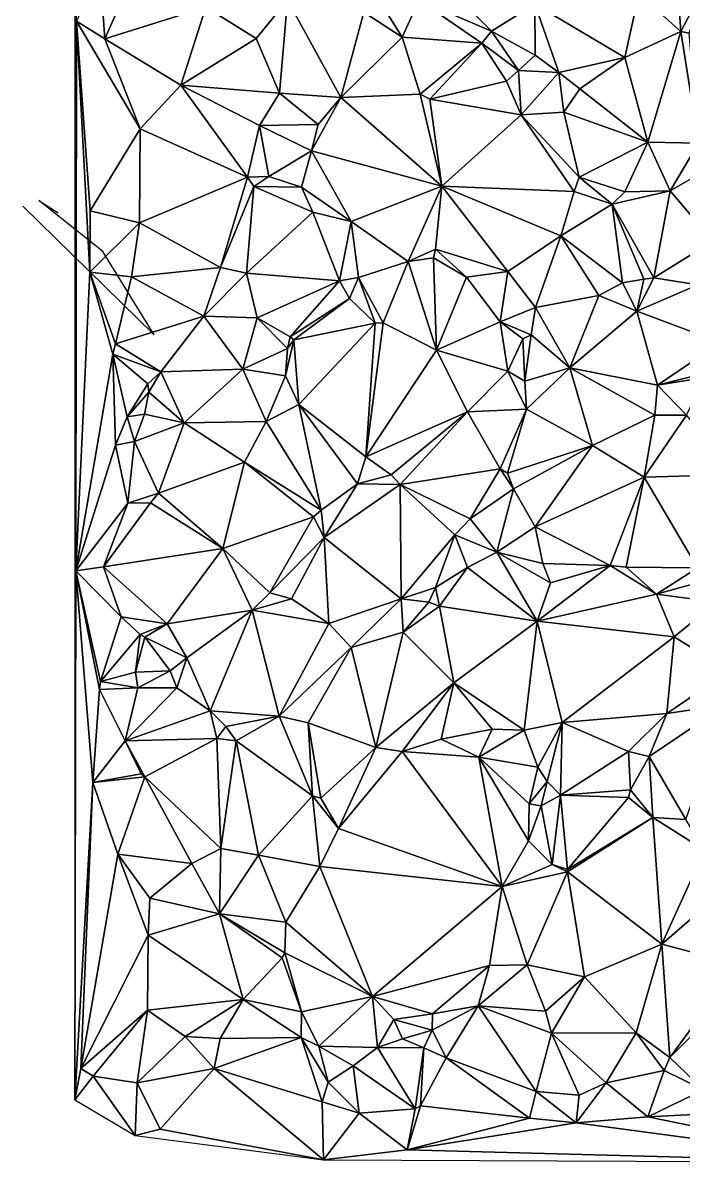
# Model space of a CAD drawing. Header units: metres. Extents: x -15.7 to 15.6, y -15 to 15.
# Drawn here: x -15.66 to -7.24, y -14.99 to -0.48 of the extents above; entities that cross this region are included whole.
import ezdxf

# ---------------------------------------------------------------- set-up
doc = ezdxf.new("R2010")
doc.units = ezdxf.units.M
doc.layers.add('CRACKS', color=1, linetype='Continuous')
doc.layers.add('STREET_MESH', color=7, linetype='Continuous')

msp = doc.modelspace()

# ---------------------------------------------------------------- linework, layer by layer
at = {"layer": 'CRACKS'}
msp.add_polyline3d([(-15.658, -2.818, 0.1), (-13.984, -4.453, 0.1), (-14.636, -3.392, 0.1), (-15.454, -2.746, 0.1), (-15.206, -2.902, 0.1)], dxfattribs=at)
at = {"layer": 'STREET_MESH'}
for points in [[(-14.995, -14.195), (-14.981, -7.46), (-14.996, 12.134)], [(-14.981, -7.46), (-14.973, -0.463), (-14.996, 12.134)], [(-14.12, 0.426), (-14.677, 0.209), (-14.613, -0.688)], [(-13.324, -0.284), (-14.12, 0.426), (-14.613, -0.688)], [(-10.605, -0.194), (-9.683, -0.587), (-10.57, 0.293)], [(-9.683, -0.587), (-9.132, -0.244), (-10.57, 0.293)], [(-14.677, 0.209), (-14.973, -0.463), (-14.613, -0.688)], [(-7.808, -0.114), (-7.273, -0.594), (-7.321, 0.135)], [(-7.273, -0.594), (-6.937, 0.049), (-7.321, 0.135)], [(-7.273, -0.594), (-7.163, -0.615), (-6.937, 0.049)], [(-7.808, -0.114), (-9.132, -0.244), (-7.987, -0.925)], [(-7.808, -0.114), (-7.987, -0.925), (-7.273, -0.594)], [(-13.642, -1.276), (-13.324, -0.284), (-14.613, -0.688)], [(-13.324, -0.284), (-13.642, -1.276), (-12.683, -0.681)], [(-12.284, -0.189), (-13.324, -0.284), (-12.683, -0.681)], [(-12.284, -0.189), (-12.683, -0.681), (-12.387, -1.378)], [(-11.604, -1.433), (-12.284, -0.189), (-12.387, -1.378)], [(-11.604, -1.433), (-11.312, -0.347), (-12.284, -0.189)], [(-11.001, -0.379), (-10.824, -0.664), (-10.605, -0.194)], [(-10.824, -0.664), (-9.809, -0.742), (-10.605, -0.194)], [(-9.809, -0.742), (-9.683, -0.587), (-10.605, -0.194)], [(-9.132, -0.244), (-9.683, -0.587), (-9.127, -0.893)], [(-8.824, -1.116), (-9.132, -0.244), (-9.127, -0.893)], [(-9.132, -0.244), (-8.824, -1.116), (-7.987, -0.925)], [(-11.312, -0.347), (-11.604, -1.433), (-10.824, -0.664)], [(-11.001, -0.379), (-11.312, -0.347), (-10.824, -0.664)], [(-14.803, -3.658), (-14.973, -0.463), (-14.981, -7.46)], [(-14.973, -0.463), (-14.803, -3.658), (-14.799, -2.877)], [(-14.163, -1.833), (-14.973, -0.463), (-14.799, -2.877)], [(-14.973, -0.463), (-14.163, -1.833), (-14.613, -0.688)], [(-14.163, -1.833), (-13.642, -1.276), (-14.613, -0.688)], [(-12.683, -0.681), (-13.642, -1.276), (-12.387, -1.378)], [(-11.604, -1.433), (-10.594, -1.391), (-10.824, -0.664)], [(-10.594, -1.391), (-9.809, -0.742), (-10.824, -0.664)], [(-9.683, -0.587), (-9.809, -0.742), (-9.339, -1.088)], [(-9.127, -0.893), (-9.683, -0.587), (-9.339, -1.088)], [(-7.273, -0.594), (-7.987, -0.925), (-7.692, -2.004)], [(-7.047, -2.013), (-7.273, -0.594), (-7.692, -2.004)], [(-7.273, -0.594), (-7.047, -2.013), (-7.163, -0.615)], [(-10.47, -1.456), (-9.809, -0.742), (-10.594, -1.391)], [(-10.47, -1.456), (-9.493, -1.227), (-9.809, -0.742)], [(-9.809, -0.742), (-9.493, -1.227), (-9.339, -1.088)], [(-8.824, -1.116), (-9.127, -0.893), (-9.339, -1.088)], [(-7.987, -0.925), (-8.824, -1.116), (-8.559, -1.325)], [(-7.987, -0.925), (-8.559, -1.325), (-7.692, -2.004)], [(-9.493, -1.227), (-9.308, -1.653), (-9.339, -1.088)], [(-9.308, -1.653), (-8.824, -1.116), (-9.339, -1.088)], [(-8.763, -1.622), (-8.824, -1.116), (-9.308, -1.653)], [(-8.824, -1.116), (-8.763, -1.622), (-8.559, -1.325)], [(-13.642, -1.276), (-14.163, -1.833), (-12.793, -2.449)], [(-13.642, -1.276), (-12.642, -1.79), (-12.387, -1.378)], [(-12.642, -1.79), (-13.642, -1.276), (-12.793, -2.449)], [(-9.493, -1.227), (-10.47, -1.456), (-9.308, -1.653)], [(-12.642, -1.79), (-11.895, -1.775), (-12.387, -1.378)], [(-11.895, -1.775), (-11.604, -1.433), (-12.387, -1.378)], [(-11.604, -1.433), (-11.979, -2.113), (-10.319, -2.561)], [(-11.979, -2.113), (-11.604, -1.433), (-11.895, -1.775)], [(-10.594, -1.391), (-11.604, -1.433), (-10.319, -2.561)], [(-10.47, -1.456), (-10.594, -1.391), (-10.319, -2.561)], [(-8.559, -1.325), (-8.763, -1.622), (-7.692, -2.004)], [(-9.308, -1.653), (-10.47, -1.456), (-10.319, -2.561)], [(-8.629, -2.628), (-9.308, -1.653), (-10.319, -2.561)], [(-8.567, -2.446), (-8.763, -1.622), (-9.308, -1.653)], [(-8.567, -2.446), (-9.308, -1.653), (-8.629, -2.628)], [(-8.763, -1.622), (-8.567, -2.446), (-7.692, -2.004)], [(-14.172, -3.029), (-14.163, -1.833), (-14.799, -2.877)], [(-12.793, -2.449), (-14.163, -1.833), (-14.172, -3.029)], [(-12.522, -2.437), (-12.642, -1.79), (-12.793, -2.449)], [(-12.642, -1.79), (-11.979, -2.113), (-11.895, -1.775)], [(-12.642, -1.79), (-12.522, -2.437), (-11.979, -2.113)], [(-8.567, -2.446), (-7.987, -2.634), (-7.692, -2.004)], [(-7.987, -2.634), (-7.406, -2.62), (-7.692, -2.004)], [(-7.406, -2.62), (-7.047, -2.013), (-7.692, -2.004)], [(-6.767, -2.253), (-7.047, -2.013), (-7.406, -2.62)], [(-11.979, -2.113), (-12.522, -2.437), (-12.107, -2.574)], [(-11.979, -2.113), (-12.107, -2.574), (-11.474, -3.013)], [(-11.979, -2.113), (-11.474, -3.013), (-10.319, -2.561)], [(-6.767, -2.253), (-7.406, -2.62), (-6.863, -3.264)], [(-13.139, -3.596), (-12.793, -2.449), (-14.172, -3.029)], [(-13.139, -3.596), (-12.715, -2.568), (-12.793, -2.449)], [(-12.715, -2.568), (-12.522, -2.437), (-12.793, -2.449)], [(-12.522, -2.437), (-12.715, -2.568), (-12.107, -2.574)], [(-8.147, -2.792), (-8.567, -2.446), (-8.629, -2.628)], [(-8.147, -2.792), (-7.987, -2.634), (-8.567, -2.446)], [(-12.805, -3.668), (-12.715, -2.568), (-13.139, -3.596)], [(-12.715, -2.568), (-12.805, -3.668), (-11.962, -2.894)], [(-12.107, -2.574), (-12.715, -2.568), (-11.962, -2.894)], [(-11.474, -3.013), (-12.107, -2.574), (-11.962, -2.894)], [(-11.474, -3.013), (-10.748, -3.521), (-10.319, -2.561)], [(-10.748, -3.521), (-10.4, -3.366), (-10.319, -2.561)], [(-10.4, -3.366), (-9.477, -3.649), (-10.319, -2.561)], [(-8.801, -3.196), (-8.629, -2.628), (-10.319, -2.561)], [(-9.477, -3.649), (-8.801, -3.196), (-10.319, -2.561)], [(-8.801, -3.196), (-8.147, -2.792), (-8.629, -2.628)], [(-7.987, -2.634), (-8.147, -2.792), (-7.406, -2.62)], [(-8.147, -2.792), (-7.614, -3.73), (-7.406, -2.62)], [(-7.406, -2.62), (-7.614, -3.73), (-6.863, -3.264)], [(-14.803, -3.658), (-14.172, -3.029), (-14.799, -2.877)], [(-12.805, -3.668), (-11.622, -3.769), (-11.962, -2.894)], [(-11.622, -3.769), (-11.474, -3.013), (-11.962, -2.894)], [(-8.013, -3.792), (-8.147, -2.792), (-8.801, -3.196)], [(-8.147, -2.792), (-7.742, -3.746), (-7.614, -3.73)], [(-8.013, -3.792), (-7.742, -3.746), (-8.147, -2.792)], [(-14.803, -3.658), (-14.274, -3.716), (-14.172, -3.029)], [(-14.274, -3.716), (-13.139, -3.596), (-14.172, -3.029)], [(-11.378, -3.723), (-11.474, -3.013), (-11.622, -3.769)], [(-11.474, -3.013), (-11.378, -3.723), (-10.748, -3.521)], [(-9.124, -4.106), (-8.801, -3.196), (-9.477, -3.649)], [(-8.801, -3.196), (-9.124, -4.106), (-8.317, -3.953)], [(-8.013, -3.792), (-8.801, -3.196), (-8.317, -3.953)], [(-7.614, -3.73), (-7.054, -3.818), (-6.863, -3.264)], [(-10.424, -3.473), (-10.4, -3.366), (-10.748, -3.521)], [(-10.386, -4.648), (-10.424, -3.473), (-10.748, -3.521)], [(-10.424, -3.473), (-10.001, -3.719), (-10.4, -3.366)], [(-10.001, -3.719), (-10.424, -3.473), (-10.386, -4.648)], [(-10.4, -3.366), (-10.001, -3.719), (-9.477, -3.649)], [(-13.139, -3.596), (-14.274, -3.716), (-13.35, -4.219)], [(-12.805, -3.668), (-13.139, -3.596), (-13.35, -4.219)], [(-11.378, -3.723), (-11.063, -4.301), (-10.748, -3.521)], [(-11.063, -4.301), (-10.386, -4.648), (-10.748, -3.521)], [(-14.508, -4.699), (-14.803, -3.658), (-14.981, -7.46)], [(-14.478, -4.568), (-14.803, -3.658), (-14.508, -4.699)], [(-14.478, -4.568), (-14.274, -3.716), (-14.803, -3.658)], [(-14.274, -3.716), (-14.478, -4.568), (-13.35, -4.219)], [(-12.805, -3.668), (-13.35, -4.219), (-12.669, -4.239)], [(-11.622, -3.769), (-12.805, -3.668), (-12.669, -4.239)], [(-12.251, -4.479), (-11.622, -3.769), (-12.669, -4.239)], [(-11.496, -3.993), (-11.622, -3.769), (-12.251, -4.479)], [(-11.496, -3.993), (-11.378, -3.723), (-11.622, -3.769)], [(-11.378, -3.723), (-11.496, -3.993), (-11.165, -4.305)], [(-11.063, -4.301), (-11.378, -3.723), (-11.165, -4.305)], [(-9.574, -4.291), (-10.001, -3.719), (-10.386, -4.648)], [(-10.001, -3.719), (-9.574, -4.291), (-9.477, -3.649)], [(-9.574, -4.291), (-9.124, -4.106), (-9.477, -3.649)], [(-7.742, -3.746), (-8.013, -3.792), (-7.83, -4.153)], [(-7.054, -3.818), (-7.614, -3.73), (-7.83, -4.153)], [(-7.614, -3.73), (-7.742, -3.746), (-7.83, -4.153)], [(-7.83, -4.153), (-8.013, -3.792), (-8.317, -3.953)], [(-7.054, -3.818), (-7.83, -4.153), (-6.766, -4.552)], [(-12.204, -4.52), (-11.496, -3.993), (-12.251, -4.479)], [(-11.496, -3.993), (-12.204, -4.52), (-11.165, -4.305)], [(-9.124, -4.106), (-8.684, -4.874), (-8.317, -3.953)], [(-8.684, -4.874), (-7.83, -4.153), (-8.317, -3.953)], [(-9.574, -4.291), (-9.177, -4.455), (-9.124, -4.106)], [(-9.177, -4.455), (-8.684, -4.874), (-9.124, -4.106)], [(-8.684, -4.874), (-7.568, -5.094), (-7.83, -4.153)], [(-7.83, -4.153), (-7.568, -5.094), (-6.766, -4.552)], [(-13.35, -4.219), (-14.478, -4.568), (-13.897, -4.925)], [(-12.853, -4.894), (-13.35, -4.219), (-13.897, -4.925)], [(-13.35, -4.219), (-12.853, -4.894), (-12.669, -4.239)], [(-12.853, -4.894), (-12.283, -4.629), (-12.669, -4.239)], [(-12.283, -4.629), (-12.251, -4.479), (-12.669, -4.239)], [(-12.204, -4.52), (-12.139, -5.342), (-11.165, -4.305)], [(-12.139, -5.342), (-11.286, -6.007), (-11.165, -4.305)], [(-11.286, -6.007), (-11.063, -4.301), (-11.165, -4.305)], [(-11.286, -6.007), (-10.386, -4.648), (-11.063, -4.301)], [(-9.574, -4.291), (-10.386, -4.648), (-9.475, -4.919)], [(-9.287, -4.506), (-9.574, -4.291), (-9.475, -4.919)], [(-9.287, -4.506), (-9.177, -4.455), (-9.574, -4.291)], [(-12.283, -4.629), (-12.204, -4.52), (-12.251, -4.479)], [(-9.177, -4.455), (-9.287, -4.506), (-9.261, -5.046)], [(-8.684, -4.874), (-9.177, -4.455), (-9.261, -5.046)], [(-14.478, -4.568), (-14.508, -4.699), (-13.897, -4.925)], [(-12.283, -4.629), (-12.853, -4.894), (-12.311, -4.977)], [(-12.139, -5.342), (-12.204, -4.52), (-12.311, -4.977)], [(-12.204, -4.52), (-12.283, -4.629), (-12.311, -4.977)], [(-9.261, -5.046), (-9.287, -4.506), (-9.475, -4.919)], [(-7.568, -5.094), (-6.916, -4.929), (-6.766, -4.552)], [(-14.477, -5.86), (-14.508, -4.699), (-14.981, -7.46)], [(-14.477, -5.86), (-14.327, -5.5), (-14.508, -4.699)], [(-14.508, -4.699), (-14.066, -5.08), (-13.897, -4.925)], [(-14.327, -5.5), (-14.066, -5.08), (-14.508, -4.699)], [(-10.386, -4.648), (-11.286, -6.007), (-9.992, -5.434)], [(-10.386, -4.648), (-9.992, -5.434), (-9.475, -4.919)], [(-14.066, -5.08), (-14.052, -5.184), (-13.897, -4.925)], [(-14.052, -5.184), (-13.6, -5.576), (-13.897, -4.925)], [(-13.6, -5.576), (-12.853, -4.894), (-13.897, -4.925)], [(-13.6, -5.576), (-12.557, -5.559), (-12.853, -4.894)], [(-12.853, -4.894), (-12.557, -5.559), (-12.311, -4.977)], [(-9.992, -5.434), (-9.239, -5.4), (-9.475, -4.919)], [(-9.239, -5.4), (-9.261, -5.046), (-9.475, -4.919)], [(-9.239, -5.4), (-8.684, -4.874), (-9.261, -5.046)], [(-8.684, -4.874), (-9.239, -5.4), (-8.397, -5.864)], [(-7.603, -5.476), (-8.684, -4.874), (-8.397, -5.864)], [(-7.568, -5.094), (-8.684, -4.874), (-7.603, -5.476)], [(-6.916, -4.929), (-7.568, -5.094), (-6.968, -5)], [(-12.557, -5.559), (-12.139, -5.342), (-12.311, -4.977)], [(-7.568, -5.094), (-7.2, -5.479), (-6.968, -5)], [(-14.052, -5.184), (-14.066, -5.08), (-14.327, -5.5)], [(-14.107, -5.467), (-14.052, -5.184), (-14.327, -5.5)], [(-13.6, -5.576), (-14.052, -5.184), (-14.107, -5.467)], [(-7.2, -5.479), (-7.568, -5.094), (-7.603, -5.476)], [(-12.557, -5.559), (-11.854, -6.685), (-12.139, -5.342)], [(-11.286, -6.007), (-12.139, -5.342), (-11.394, -6.35)], [(-12.139, -5.342), (-11.854, -6.685), (-11.394, -6.35)], [(-14.327, -5.5), (-14.477, -5.86), (-14.235, -5.815)], [(-14.107, -5.467), (-14.327, -5.5), (-14.235, -5.815)], [(-13.6, -5.576), (-14.107, -5.467), (-14.235, -5.815)], [(-11.286, -6.007), (-10.965, -6.237), (-9.992, -5.434)], [(-10.965, -6.237), (-10.85, -6.36), (-9.992, -5.434)], [(-10.85, -6.36), (-9.573, -6.163), (-9.992, -5.434)], [(-9.573, -6.163), (-9.239, -5.4), (-9.992, -5.434)], [(-9.479, -6.214), (-9.239, -5.4), (-9.573, -6.163)], [(-9.239, -5.4), (-9.479, -6.214), (-8.397, -5.864)], [(-7.737, -6.266), (-7.603, -5.476), (-8.397, -5.864)], [(-7.737, -6.266), (-7.2, -5.479), (-7.603, -5.476)], [(-7.2, -5.479), (-7.737, -6.266), (-6.551, -6.235)], [(-13.926, -6.471), (-13.6, -5.576), (-14.235, -5.815)], [(-12.834, -6.078), (-13.6, -5.576), (-13.926, -6.471)], [(-12.557, -5.559), (-13.6, -5.576), (-12.834, -6.078)], [(-11.854, -6.685), (-12.557, -5.559), (-12.834, -6.078)], [(-14.317, -6.599), (-14.477, -5.86), (-14.981, -7.46)], [(-14.477, -5.86), (-14.317, -6.599), (-14.235, -5.815)], [(-14.317, -6.599), (-13.926, -6.471), (-14.235, -5.815)], [(-8.397, -5.864), (-9.479, -6.214), (-9.404, -6.417)], [(-9.129, -6.9), (-8.397, -5.864), (-9.404, -6.417)], [(-9.129, -6.9), (-7.737, -6.266), (-8.397, -5.864)], [(-12.834, -6.078), (-13.926, -6.471), (-13.109, -7.177)], [(-11.953, -6.771), (-12.834, -6.078), (-13.109, -7.177)], [(-11.953, -6.771), (-11.854, -6.685), (-12.834, -6.078)], [(-10.965, -6.237), (-11.286, -6.007), (-11.394, -6.35)], [(-10.85, -6.36), (-10.965, -6.237), (-11.394, -6.35)], [(-9.956, -6.796), (-9.573, -6.163), (-10.85, -6.36)], [(-9.573, -6.163), (-9.956, -6.796), (-9.404, -6.417)], [(-9.479, -6.214), (-9.573, -6.163), (-9.404, -6.417)], [(-7.737, -6.266), (-7.061, -7.42), (-6.551, -6.235)], [(-11.854, -6.685), (-11.815, -7.037), (-11.394, -6.35)], [(-11.815, -7.037), (-10.85, -6.36), (-11.394, -6.35)], [(-10.835, -7.815), (-10.85, -6.36), (-11.815, -7.037)], [(-10.152, -7), (-9.956, -6.796), (-10.85, -6.36)], [(-10.835, -7.815), (-10.152, -7), (-10.85, -6.36)], [(-7.737, -6.266), (-9.129, -6.9), (-8.172, -7.392)], [(-7.966, -7.413), (-7.737, -6.266), (-8.172, -7.392)], [(-7.737, -6.266), (-7.966, -7.413), (-7.061, -7.42)], [(-13.926, -6.471), (-14.317, -6.599), (-14.029, -6.595)], [(-13.926, -6.471), (-14.029, -6.595), (-13.109, -7.177)], [(-9.956, -6.796), (-9.618, -7.221), (-9.404, -6.417)], [(-9.618, -7.221), (-9.129, -6.9), (-9.404, -6.417)], [(-14.631, -7.41), (-14.317, -6.599), (-14.981, -7.46)], [(-14.317, -6.599), (-14.631, -7.41), (-14.029, -6.595)], [(-14.029, -6.595), (-14.631, -7.41), (-13.109, -7.177)], [(-12.509, -7.741), (-11.953, -6.771), (-13.109, -7.177)], [(-11.953, -6.771), (-12.509, -7.741), (-11.815, -7.037)], [(-11.854, -6.685), (-11.953, -6.771), (-11.815, -7.037)], [(-10.152, -7), (-9.618, -7.221), (-9.956, -6.796)], [(-9.129, -6.9), (-9.618, -7.221), (-9.032, -7.367)], [(-9.129, -6.9), (-9.032, -7.367), (-8.172, -7.392)], [(-12.509, -7.741), (-12.235, -7.818), (-11.815, -7.037)], [(-11.815, -7.037), (-12.235, -7.818), (-11.757, -8.132)], [(-10.835, -7.815), (-11.815, -7.037), (-11.757, -8.132)], [(-10.152, -7), (-10.835, -7.815), (-10.4, -7.671)], [(-9.989, -7.417), (-10.152, -7), (-10.4, -7.671)], [(-9.618, -7.221), (-10.152, -7), (-9.989, -7.417)], [(-14.631, -7.41), (-13.818, -8.133), (-13.109, -7.177)], [(-13.818, -8.133), (-12.733, -7.961), (-13.109, -7.177)], [(-12.733, -7.961), (-12.509, -7.741), (-13.109, -7.177)], [(-9.618, -7.221), (-9.989, -7.417), (-9.101, -8.101)], [(-8.932, -7.611), (-9.618, -7.221), (-9.101, -8.101)], [(-9.618, -7.221), (-8.932, -7.611), (-9.032, -7.367)], [(-8.172, -7.392), (-9.101, -8.101), (-7.581, -7.758)], [(-8.172, -7.392), (-8.932, -7.611), (-9.101, -8.101)], [(-9.032, -7.367), (-8.932, -7.611), (-8.172, -7.392)], [(-7.966, -7.413), (-8.172, -7.392), (-7.581, -7.758)], [(-14.764, -10.155), (-14.981, -7.46), (-14.995, -14.195)], [(-14.404, -8.047), (-14.631, -7.41), (-14.981, -7.46)], [(-14.764, -10.155), (-14.679, -8.971), (-14.981, -7.46)], [(-14.679, -8.971), (-14.666, -8.868), (-14.981, -7.46)], [(-14.666, -8.868), (-14.404, -8.047), (-14.981, -7.46)], [(-14.631, -7.41), (-14.404, -8.047), (-13.818, -8.133)], [(-10.345, -7.91), (-9.989, -7.417), (-10.4, -7.671)], [(-9.989, -7.417), (-10.345, -7.91), (-9.101, -8.101)], [(-7.061, -7.42), (-7.966, -7.413), (-7.581, -7.758)], [(-6.97, -7.585), (-7.061, -7.42), (-7.581, -7.758)], [(-10.835, -7.815), (-10.485, -7.859), (-10.4, -7.671)], [(-10.485, -7.859), (-10.345, -7.91), (-10.4, -7.671)], [(-6.815, -7.859), (-6.97, -7.585), (-7.581, -7.758)], [(-12.733, -7.961), (-12.235, -7.818), (-12.509, -7.741)], [(-12.235, -7.818), (-12.733, -7.961), (-11.757, -8.132)], [(-11.474, -8.436), (-10.835, -7.815), (-11.757, -8.132)], [(-10.812, -8.239), (-10.835, -7.815), (-11.474, -8.436)], [(-10.812, -8.239), (-10.485, -7.859), (-10.835, -7.815)], [(-7.581, -7.758), (-9.101, -8.101), (-7.356, -8.3)], [(-6.815, -7.859), (-7.581, -7.758), (-7.356, -8.3)], [(-13.569, -8.569), (-12.733, -7.961), (-13.818, -8.133)], [(-13.569, -8.569), (-13.268, -9.242), (-12.733, -7.961)], [(-13.268, -9.242), (-12.389, -9.31), (-12.733, -7.961)], [(-12.733, -7.961), (-12.389, -9.31), (-11.757, -8.132)], [(-10.485, -7.859), (-10.812, -8.239), (-10.345, -7.91)], [(-10.345, -7.91), (-10.812, -8.239), (-10.166, -8.884)], [(-10.345, -7.91), (-10.166, -8.884), (-9.101, -8.101)], [(-6.655, -8.739), (-6.815, -7.859), (-7.356, -8.3)], [(-14.162, -8.271), (-14.404, -8.047), (-14.666, -8.868)], [(-14.404, -8.047), (-14.162, -8.271), (-13.818, -8.133)], [(-10.166, -8.884), (-9.266, -9.486), (-9.101, -8.101)], [(-9.266, -9.486), (-8.784, -9.389), (-9.101, -8.101)], [(-9.101, -8.101), (-8.784, -9.389), (-7.356, -8.3)], [(-14.162, -8.271), (-14.104, -8.305), (-13.818, -8.133)], [(-14.104, -8.305), (-13.569, -8.569), (-13.818, -8.133)], [(-12.389, -9.31), (-11.474, -8.436), (-11.757, -8.132)], [(-10.812, -8.239), (-11.474, -8.436), (-11.157, -9.708)], [(-10.166, -8.884), (-10.812, -8.239), (-11.157, -9.708)], [(-14.22, -8.748), (-14.162, -8.271), (-14.666, -8.868)], [(-14.104, -8.305), (-14.162, -8.271), (-14.22, -8.748)], [(-14.104, -8.305), (-14.22, -8.748), (-13.779, -8.733)], [(-13.569, -8.569), (-14.104, -8.305), (-13.779, -8.733)], [(-8.784, -9.389), (-7.45, -9.274), (-7.356, -8.3)], [(-7.45, -9.274), (-6.655, -8.739), (-7.356, -8.3)], [(-12.389, -9.31), (-12.019, -9.393), (-11.474, -8.436)], [(-11.474, -8.436), (-12.019, -9.393), (-11.157, -9.708)], [(-13.695, -8.951), (-13.569, -8.569), (-13.779, -8.733)], [(-13.268, -9.242), (-13.569, -8.569), (-13.695, -8.951)], [(-14.191, -8.951), (-14.22, -8.748), (-14.666, -8.868)], [(-14.22, -8.748), (-14.191, -8.951), (-13.779, -8.733)], [(-14.191, -8.951), (-13.695, -8.951), (-13.779, -8.733)], [(-6.655, -8.739), (-7.45, -9.274), (-6.697, -9.167)], [(-14.354, -9.624), (-14.679, -8.971), (-14.764, -10.155)], [(-14.679, -8.971), (-14.191, -8.951), (-14.666, -8.868)], [(-14.354, -9.624), (-14.191, -8.951), (-14.679, -8.971)], [(-14.191, -8.951), (-14.354, -9.624), (-13.695, -8.951)], [(-14.354, -9.624), (-13.268, -9.242), (-13.695, -8.951)], [(-10.821, -9.761), (-10.166, -8.884), (-11.157, -9.708)], [(-10.166, -8.884), (-10.821, -9.761), (-10.327, -9.602)], [(-9.676, -9.475), (-10.166, -8.884), (-10.327, -9.602)], [(-10.166, -8.884), (-9.676, -9.475), (-9.266, -9.486)], [(-13.183, -9.594), (-13.268, -9.242), (-14.354, -9.624)], [(-13.268, -9.242), (-13.183, -9.594), (-13.069, -9.441)], [(-12.389, -9.31), (-13.268, -9.242), (-13.069, -9.441)], [(-7.45, -9.274), (-8.784, -9.389), (-7.94, -9.76)], [(-7.675, -9.825), (-7.45, -9.274), (-7.94, -9.76)], [(-7.45, -9.274), (-7.675, -9.825), (-6.697, -9.167)], [(-7.675, -9.825), (-7.209, -10.624), (-6.697, -9.167)], [(-12.939, -9.623), (-12.389, -9.31), (-13.069, -9.441)], [(-12.389, -9.31), (-12.939, -9.623), (-11.964, -10.326)], [(-12.019, -9.393), (-12.389, -9.31), (-11.964, -10.326)], [(-12.019, -9.393), (-11.859, -10.352), (-11.157, -9.708)], [(-11.859, -10.352), (-12.019, -9.393), (-11.964, -10.326)], [(-9.093, -9.96), (-8.784, -9.389), (-9.266, -9.486)], [(-9.093, -9.96), (-8.975, -10.142), (-8.784, -9.389)], [(-8.975, -10.142), (-8.804, -10.317), (-8.784, -9.389)], [(-8.784, -9.389), (-8.804, -10.317), (-7.94, -9.76)], [(-13.183, -9.594), (-12.939, -9.623), (-13.069, -9.441)], [(-9.844, -9.833), (-9.676, -9.475), (-10.327, -9.602)], [(-9.676, -9.475), (-9.844, -9.833), (-9.266, -9.486)], [(-9.844, -9.833), (-9.093, -9.96), (-9.266, -9.486)], [(-14.147, -10.046), (-14.354, -9.624), (-14.764, -10.155)], [(-13.183, -9.594), (-14.354, -9.624), (-14.101, -10.082)], [(-14.354, -9.624), (-14.147, -10.046), (-14.101, -10.082)], [(-13.133, -10.993), (-13.183, -9.594), (-14.101, -10.082)], [(-12.939, -9.623), (-13.183, -9.594), (-13.133, -10.993)], [(-12.652, -11.079), (-12.939, -9.623), (-13.133, -10.993)], [(-12.939, -9.623), (-12.652, -11.079), (-11.964, -10.326)], [(-11.859, -10.352), (-11.634, -10.738), (-11.157, -9.708)], [(-11.634, -10.738), (-10.821, -9.761), (-11.157, -9.708)], [(-10.821, -9.761), (-9.844, -9.833), (-10.327, -9.602)], [(-9.547, -11.478), (-10.821, -9.761), (-11.634, -10.738)], [(-10.821, -9.761), (-9.547, -11.478), (-9.844, -9.833)], [(-9.547, -11.478), (-9.213, -10.898), (-9.844, -9.833)], [(-9.203, -10.427), (-9.093, -9.96), (-9.844, -9.833)], [(-9.213, -10.898), (-9.203, -10.427), (-9.844, -9.833)], [(-8.804, -10.317), (-7.914, -10.246), (-7.94, -9.76)], [(-7.914, -10.246), (-7.675, -9.825), (-7.94, -9.76)], [(-7.914, -10.246), (-7.627, -10.601), (-7.675, -9.825)], [(-7.675, -9.825), (-7.627, -10.601), (-7.209, -10.624)], [(-9.093, -9.96), (-9.203, -10.427), (-8.975, -10.142)], [(-14.147, -10.046), (-14.764, -10.155), (-14.101, -10.082)], [(-14.764, -10.155), (-14.447, -11.067), (-14.101, -10.082)], [(-14.447, -11.067), (-13.502, -11.184), (-14.101, -10.082)], [(-13.502, -11.184), (-13.133, -10.993), (-14.101, -10.082)], [(-9.203, -10.427), (-9.053, -10.451), (-8.975, -10.142)], [(-9.053, -10.451), (-8.804, -10.317), (-8.975, -10.142)], [(-14.916, -13.795), (-14.764, -10.155), (-14.995, -14.195)], [(-14.916, -13.795), (-14.447, -11.067), (-14.764, -10.155)], [(-8.804, -10.317), (-7.939, -10.346), (-7.914, -10.246)], [(-7.939, -10.346), (-7.627, -10.601), (-7.914, -10.246)], [(-12.652, -11.079), (-11.872, -11.222), (-11.964, -10.326)], [(-11.859, -10.352), (-11.964, -10.326), (-11.634, -10.738)], [(-11.964, -10.326), (-11.872, -11.222), (-11.634, -10.738)], [(-9.053, -10.451), (-9.203, -10.427), (-9.213, -10.898)], [(-8.804, -10.317), (-9.053, -10.451), (-8.91, -11.2)], [(-8.714, -11.262), (-8.804, -10.317), (-8.91, -11.2)], [(-8.804, -10.317), (-8.714, -11.262), (-7.939, -10.346)], [(-7.939, -10.346), (-8.714, -11.262), (-7.627, -10.601)], [(-9.053, -10.451), (-9.213, -10.898), (-8.91, -11.2)], [(-7.627, -10.601), (-8.715, -11.29), (-7.512, -12.214)], [(-8.714, -11.262), (-8.715, -11.29), (-7.627, -10.601)], [(-7.627, -10.601), (-6.968, -11.017), (-7.209, -10.624)], [(-6.968, -11.017), (-7.627, -10.601), (-7.512, -12.214)], [(-11.872, -11.222), (-9.547, -11.478), (-11.634, -10.738)], [(-13.133, -10.993), (-13.502, -11.184), (-13.149, -11.826)], [(-12.652, -11.079), (-13.133, -10.993), (-13.149, -11.826)], [(-9.213, -10.898), (-9.547, -11.478), (-8.91, -11.2)], [(-6.783, -11.582), (-6.968, -11.017), (-7.512, -12.214)], [(-14.916, -13.795), (-14.061, -12.096), (-14.447, -11.067)], [(-14.447, -11.067), (-14.061, -12.096), (-14.04, -11.629)], [(-13.502, -11.184), (-14.447, -11.067), (-14.04, -11.629)], [(-12.652, -11.079), (-13.149, -11.826), (-12.304, -11.933)], [(-11.872, -11.222), (-12.652, -11.079), (-12.304, -11.933)], [(-13.149, -11.826), (-13.502, -11.184), (-14.04, -11.629)], [(-11.2, -12.88), (-11.872, -11.222), (-12.304, -11.933)], [(-9.547, -11.478), (-11.872, -11.222), (-11.2, -12.88)], [(-9.547, -11.478), (-8.715, -11.29), (-8.91, -11.2)], [(-9.229, -12.474), (-8.715, -11.29), (-9.547, -11.478)], [(-8.715, -11.29), (-9.229, -12.474), (-8.501, -12.63)], [(-8.715, -11.29), (-8.714, -11.262), (-8.91, -11.2)], [(-8.715, -11.29), (-8.501, -12.63), (-7.512, -12.214)], [(-9.547, -11.478), (-11.2, -12.88), (-9.709, -12.485)], [(-9.229, -12.474), (-9.547, -11.478), (-9.709, -12.485)], [(-6.536, -12.47), (-6.783, -11.582), (-7.512, -12.214)], [(-14.061, -12.096), (-13.149, -11.826), (-14.04, -11.629)], [(-13.149, -11.826), (-14.061, -12.096), (-12.848, -12.916)], [(-12.351, -12.388), (-13.149, -11.826), (-12.848, -12.916)], [(-13.149, -11.826), (-12.32, -12.325), (-12.304, -11.933)], [(-12.351, -12.388), (-12.32, -12.325), (-13.149, -11.826)], [(-12.32, -12.325), (-11.2, -12.88), (-12.304, -11.933)], [(-14.061, -12.096), (-14.916, -13.795), (-14.069, -13.052)], [(-12.848, -12.916), (-14.061, -12.096), (-14.069, -13.052)], [(-12.105, -13.072), (-12.32, -12.325), (-12.351, -12.388)], [(-12.32, -12.325), (-12.105, -13.072), (-11.2, -12.88)], [(-8.501, -12.63), (-7.84, -13.342), (-7.512, -12.214)], [(-7.512, -12.214), (-7.84, -13.342), (-7.413, -13.655)], [(-6.536, -12.47), (-7.512, -12.214), (-7.413, -13.655)], [(-12.105, -13.072), (-12.351, -12.388), (-12.848, -12.916)], [(-9.855, -12.998), (-9.229, -12.474), (-9.709, -12.485)], [(-8.996, -13.064), (-9.229, -12.474), (-9.855, -12.998)], [(-9.229, -12.474), (-8.996, -13.064), (-8.501, -12.63)], [(-6.429, -12.669), (-6.536, -12.47), (-7.413, -13.655)], [(-11.2, -12.88), (-10.437, -13.098), (-9.709, -12.485)], [(-10.437, -13.098), (-9.855, -12.998), (-9.709, -12.485)], [(-8.996, -13.064), (-8.918, -13.345), (-8.501, -12.63)], [(-8.501, -12.63), (-8.918, -13.345), (-7.84, -13.342)], [(-6.981, -14.067), (-6.429, -12.669), (-7.413, -13.655)], [(-11.2, -12.88), (-12.105, -13.072), (-11.886, -13.511)], [(-11.137, -13.53), (-11.2, -12.88), (-11.886, -13.511)], [(-10.927, -13.173), (-10.437, -13.098), (-11.2, -12.88)], [(-11.137, -13.53), (-10.927, -13.173), (-11.2, -12.88)], [(-14.916, -13.795), (-14.759, -13.892), (-14.069, -13.052)], [(-14.759, -13.892), (-14.2, -13.98), (-14.069, -13.052)], [(-14.2, -13.98), (-13.587, -13.389), (-14.069, -13.052)], [(-13.587, -13.389), (-12.848, -12.916), (-14.069, -13.052)], [(-12.848, -12.916), (-13.587, -13.389), (-13.141, -13.412)], [(-12.111, -13.399), (-12.848, -12.916), (-13.141, -13.412)], [(-12.111, -13.399), (-12.105, -13.072), (-12.848, -12.916)], [(-9.855, -12.998), (-10.44, -13.306), (-10.262, -13.661)], [(-10.44, -13.306), (-9.855, -12.998), (-10.437, -13.098)], [(-9.117, -14.088), (-9.855, -12.998), (-10.262, -13.661)], [(-9.117, -14.088), (-8.918, -13.345), (-9.855, -12.998)], [(-8.918, -13.345), (-8.996, -13.064), (-9.855, -12.998)], [(-12.105, -13.072), (-12.111, -13.399), (-11.886, -13.511)], [(-10.818, -13.418), (-10.927, -13.173), (-11.137, -13.53)], [(-10.927, -13.173), (-10.44, -13.306), (-10.437, -13.098)], [(-10.44, -13.306), (-10.927, -13.173), (-10.818, -13.418)], [(-10.548, -13.534), (-10.44, -13.306), (-10.818, -13.418)], [(-10.44, -13.306), (-10.548, -13.534), (-10.262, -13.661)], [(-9.117, -14.088), (-8.569, -14.136), (-8.918, -13.345)], [(-8.918, -13.345), (-8.224, -13.977), (-7.84, -13.342)], [(-8.569, -14.136), (-8.224, -13.977), (-8.918, -13.345)], [(-8.224, -13.977), (-7.484, -13.822), (-7.84, -13.342)], [(-7.84, -13.342), (-7.484, -13.822), (-7.413, -13.655)], [(-13.587, -13.389), (-14.2, -13.98), (-13.219, -13.796)], [(-13.587, -13.389), (-13.219, -13.796), (-13.141, -13.412)], [(-13.219, -13.796), (-12.111, -13.399), (-13.141, -13.412)], [(-11.842, -14.219), (-12.111, -13.399), (-13.219, -13.796)], [(-12.111, -13.399), (-11.766, -13.971), (-11.886, -13.511)], [(-11.766, -13.971), (-12.111, -13.399), (-11.842, -14.219)], [(-10.548, -13.534), (-10.818, -13.418), (-11.137, -13.53)], [(-11.766, -13.971), (-11.449, -13.762), (-11.886, -13.511)], [(-11.449, -13.762), (-11.137, -13.53), (-11.886, -13.511)], [(-11.449, -13.762), (-10.658, -14.307), (-11.137, -13.53)], [(-10.658, -14.307), (-10.548, -13.534), (-11.137, -13.53)], [(-10.589, -14.271), (-10.548, -13.534), (-10.658, -14.307)], [(-10.548, -13.534), (-10.589, -14.271), (-10.262, -13.661)], [(-11.449, -13.762), (-11.766, -13.971), (-11.369, -14.365)], [(-10.658, -14.307), (-11.449, -13.762), (-11.369, -14.365)], [(-10.589, -14.271), (-9.202, -14.426), (-10.262, -13.661)], [(-9.202, -14.426), (-9.117, -14.088), (-10.262, -13.661)], [(-7.484, -13.822), (-6.981, -14.067), (-7.413, -13.655)], [(-14.759, -13.892), (-14.916, -13.795), (-14.995, -14.195)], [(-14.224, -14.649), (-14.759, -13.892), (-14.995, -14.195)], [(-14.2, -13.98), (-14.759, -13.892), (-14.224, -14.649)], [(-14.2, -13.98), (-13.907, -14.566), (-13.219, -13.796)], [(-13.219, -13.796), (-13.907, -14.566), (-11.826, -14.958)], [(-11.842, -14.219), (-13.219, -13.796), (-11.826, -14.958)], [(-7.484, -13.822), (-8.224, -13.977), (-7.69, -14.409)], [(-6.981, -14.067), (-7.484, -13.822), (-7.69, -14.409)], [(-13.907, -14.566), (-14.2, -13.98), (-14.224, -14.649)], [(-11.369, -14.365), (-11.766, -13.971), (-11.842, -14.219)], [(-8.224, -13.977), (-8.604, -14.487), (-7.69, -14.409)], [(-8.224, -13.977), (-8.569, -14.136), (-8.604, -14.487)], [(-6.981, -14.067), (-7.69, -14.409), (-6.095, -14.329)], [(-9.117, -14.088), (-9.202, -14.426), (-8.604, -14.487)], [(-8.569, -14.136), (-9.117, -14.088), (-8.604, -14.487)], [(-11.369, -14.365), (-11.842, -14.219), (-11.826, -14.958)], [(-10.761, -14.829), (-10.658, -14.307), (-11.369, -14.365)], [(-10.589, -14.271), (-10.761, -14.829), (-9.202, -14.426)], [(-10.761, -14.829), (-10.589, -14.271), (-10.658, -14.307)], [(-6.095, -14.329), (-7.69, -14.409), (-4.865, -14.989)], [(-10.761, -14.829), (-11.369, -14.365), (-11.826, -14.958)], [(-9.202, -14.426), (-10.761, -14.829), (-8.604, -14.487)], [(-8.604, -14.487), (-10.761, -14.829), (-4.865, -14.989)], [(-7.69, -14.409), (-8.604, -14.487), (-4.865, -14.989)], [(-13.907, -14.566), (-14.224, -14.649), (-11.826, -14.958)], [(-10.761, -14.829), (-11.826, -14.958), (-4.865, -14.989)]]:
    msp.add_3dface(points, dxfattribs=at)

doc.saveas('drawing.dxf')
